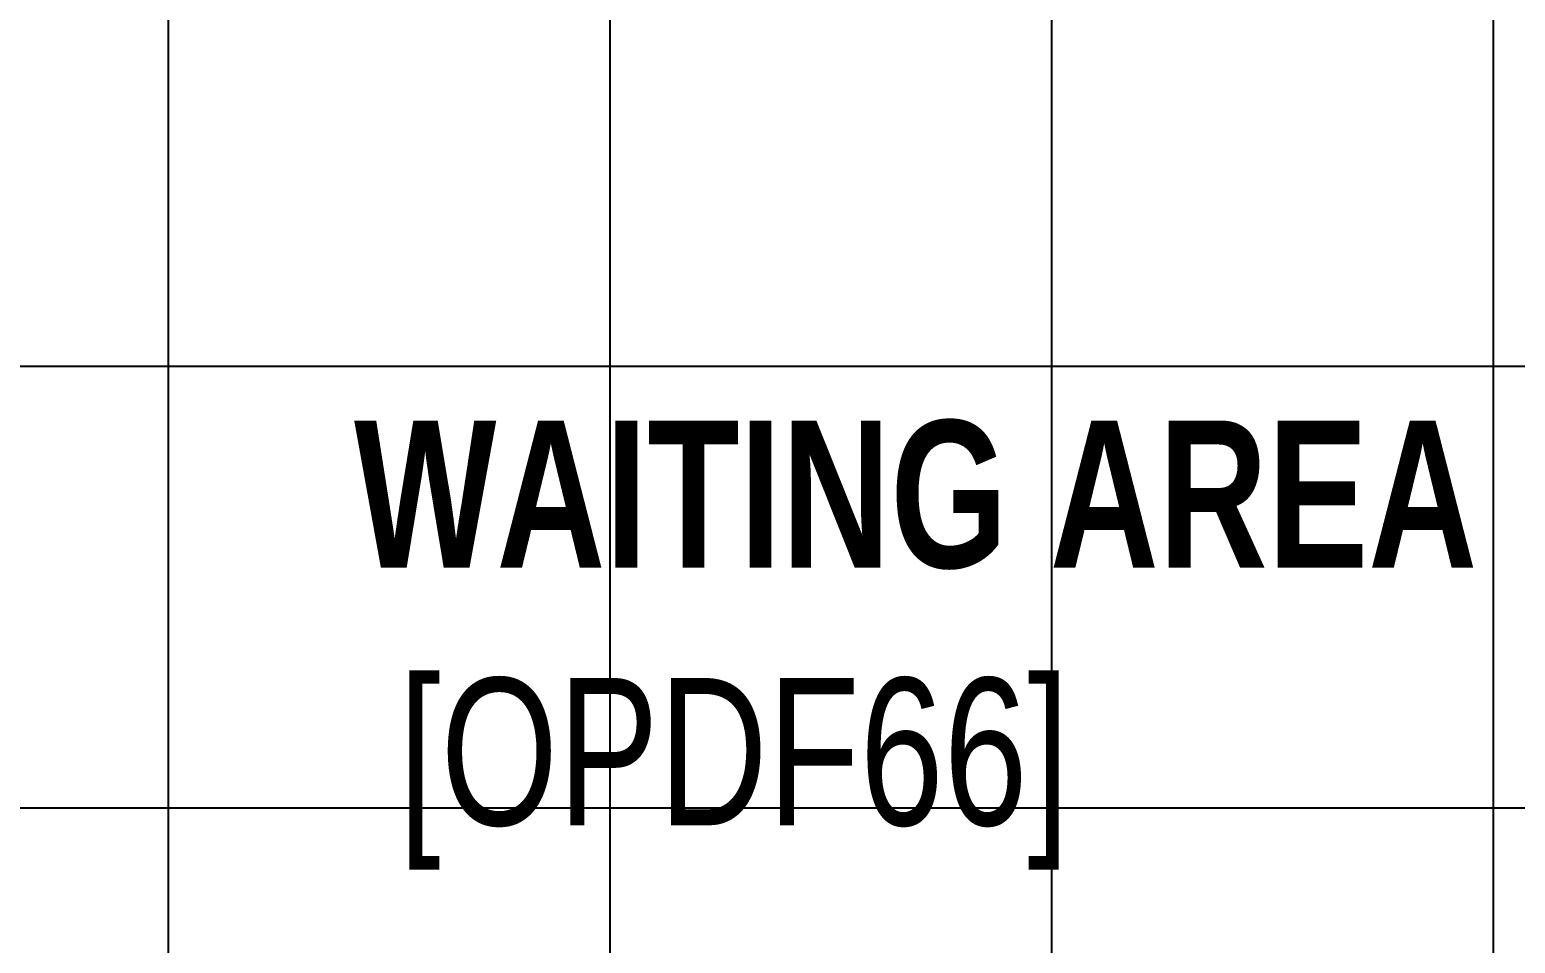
# Model space of a CAD drawing. Extents: x -509638 to 57327, y -29287 to 19916.
# Drawn here: x 10008 to 12026, y 1406 to 2647 of the extents above; entities that cross this region are included whole.
import ezdxf

# ---------------------------------------------------------------- set-up
doc = ezdxf.new("R2010")
doc.units = 0
doc.header["$LTSCALE"] = 0.25
doc.linetypes.add('DASHDOT', pattern=[25.4, 12.7, -6.35, 0, -6.35])
doc.layers.add('01-First Floor$0$72_EGR_BASE_TEXT', color=252, linetype='Continuous', lineweight=5)
doc.layers.add('E-LITE-CLNG-CNDT', color=6, linetype='DASHDOT', lineweight=35)
doc.layers.add('01-First Floor$0$FALSE CEILING', color=251, linetype='Continuous')
doc.styles.add('01-First Floor$0$X3G_ENTITY_9EC9', font='swisscl.ttf', dxfattribs={"height": 0.2})
doc.styles.add('01-First Floor$0$X3G_ENTITY_9F38', font='swisscl.ttf', dxfattribs={"height": 0.2})

# ---------------------------------------------------------------- blocks, each defined once
blk = doc.blocks.new('01-First Floor')
at = {"layer": '01-First Floor$0$FALSE CEILING', "linetype": 'Continuous'}
for p, q in [((10196.4, -810), (10196.4, 3760)), ((10796.4, -810), (10796.4, 3760)), ((11396.4, -810), (11396.4, 3760)), ((11996.4, -810), (11996.4, 3760)), ((8396.4, 2190), (13106, 2190)), ((8396.4, 1590), (13106, 1590))]:
    blk.add_line(p, q, dxfattribs=at)
at = {"layer": '01-First Floor$0$72_EGR_BASE_TEXT', "char_height": 200, "attachment_point": 2}
for s, insert, style in [('{\\fSwis721 LtCn BT|b1|i0|c0|p34;WAITING AREA (V}IP)', (11473.3, 2116.2, 0), '01-First Floor$0$X3G_ENTITY_9EC9'), ('[OPDF66]', (10964.8, 1766.4), '01-First Floor$0$X3G_ENTITY_9F38')]:
    blk.add_mtext(s, dxfattribs=dict(at, insert=insert, style=style))

msp = doc.modelspace()

# ---------------------------------------------------------------- block references
at = {"layer": 'E-LITE-CLNG-CNDT'}
msp.add_blockref('01-First Floor', (0, 0), dxfattribs=at)

doc.saveas('drawing.dxf')
